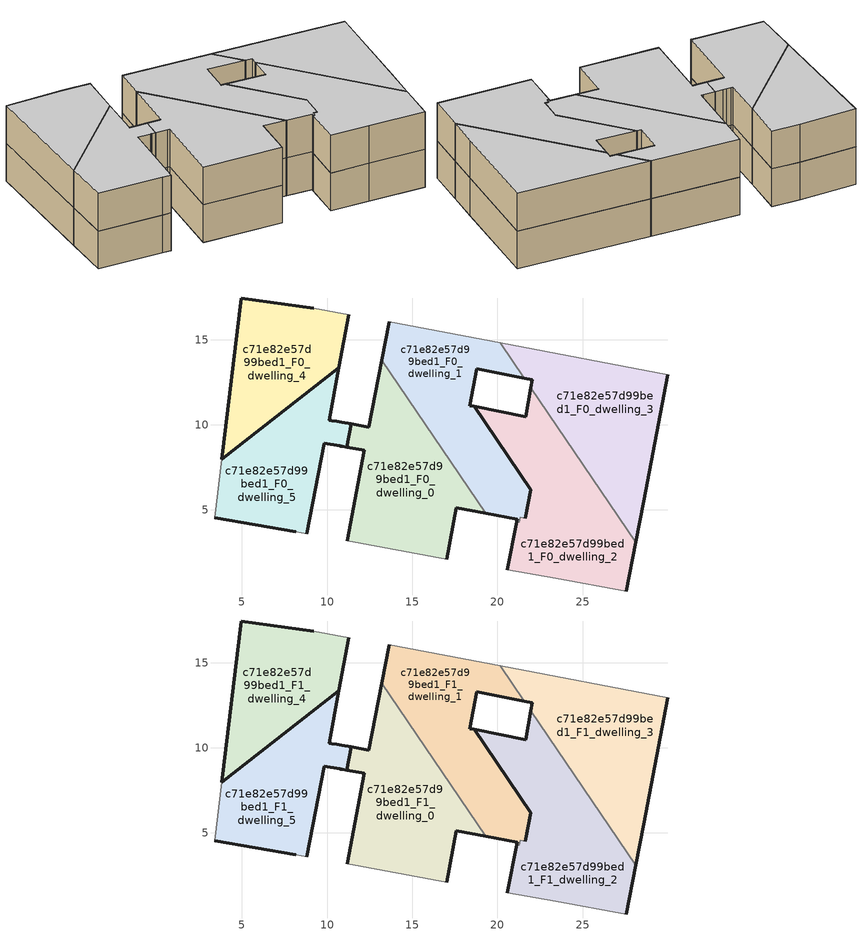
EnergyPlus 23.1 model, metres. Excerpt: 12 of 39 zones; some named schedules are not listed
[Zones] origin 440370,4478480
c71e82e57d99bed1_F0_dwelling_0
 floor ground (EU_floor_Construction): 17.02,2.12 17.58,5.14 19.31,4.81 13.21,13.79 12.45,9.87 12.31,9.89 11.42,10.05 11.16,8.68 12.04,8.53 12.2,8.5 11.18,3.18 z0
 wall outside (EU_wall_Construction): 19.31,4.81 17.58,5.14 17.02,2.12 / 11.18,3.18 12.2,8.5 12.04,8.53 11.16,8.68 11.42,10.05 12.31,9.89 12.45,9.87 13.21,13.79 z0:3
 wall adiabatic (EU_wall_Construction): 17.02,2.12 11.18,3.18 z0:3
 wall to c71e82e57d99bed1_F0_dwelling_1 (EU_wall_Construction): 13.21,13.79 19.31,4.81 z0:3
c71e82e57d99bed1_F0_dwelling_1
 floor ground (EU_floor_Construction): 21.63,4.51 21.96,6.19 18.64,11.08 18.36,11.13 18.78,13.29 21.58,12.74 20.17,14.81 13.65,16.04 13.21,13.79 19.31,4.81 21.16,4.45 21.13,4.3 21.28,4.27 21.34,4.57 z0
 wall outside (EU_wall_Construction): 21.13,4.3 21.16,4.45 19.31,4.81 / 13.21,13.79 13.65,16.04 / 21.58,12.74 18.78,13.29 18.36,11.13 18.64,11.08 21.96,6.19 21.63,4.51 z0:3
 wall adiabatic (EU_wall_Construction): 13.65,16.04 20.17,14.81 z0:3
 wall to c71e82e57d99bed1_F0_dwelling_2 (EU_wall_Construction): 21.63,4.51 21.34,4.57 21.28,4.27 21.13,4.3 z0:3
 wall to c71e82e57d99bed1_F0_dwelling_3 (EU_wall_Construction): 20.17,14.81 21.58,12.74 z0:3
c71e82e57d99bed1_F0_dwelling_2
 floor ground (EU_floor_Construction): 27.56,0.25 28.12,3.11 21.97,12.17 21.65,10.48 18.64,11.08 21.96,6.19 21.69,4.8 21.63,4.51 21.34,4.57 21.28,4.27 21.13,4.3 20.58,1.48 23.42,0.99 z0
 wall outside (EU_wall_Construction): 28.12,3.11 27.56,0.25 / 20.58,1.48 21.13,4.3 / 21.63,4.51 21.69,4.8 21.96,6.19 18.64,11.08 21.65,10.48 21.97,12.17 z0:3
 wall adiabatic (EU_wall_Construction): 27.56,0.25 23.42,0.99 20.58,1.48 z0:3
 wall to c71e82e57d99bed1_F0_dwelling_3 (EU_wall_Construction): 21.97,12.17 28.12,3.11 z0:3
c71e82e57d99bed1_F0_dwelling_3
 floor ground (EU_floor_Construction): 28.12,3.11 28.58,5.52 30,12.95 20.17,14.81 21.58,12.74 22.06,12.64 21.97,12.17 z0
 wall outside (EU_wall_Construction): 21.97,12.17 22.06,12.64 21.58,12.74 / 30,12.95 28.58,5.52 28.12,3.11 z0:3
 wall adiabatic (EU_wall_Construction): 20.17,14.81 30,12.95 z0:3
c71e82e57d99bed1_F0_dwelling_4
 floor ground (EU_floor_Construction): 10.69,13.34 11.28,16.46 9.21,16.84 4.97,17.44 3.83,7.98 z0
 wall outside (EU_wall_Construction): 11.28,16.46 10.69,13.34 3.83,7.98 4.97,17.44 9.21,16.84 z0:3
 wall adiabatic (EU_wall_Construction): 9.21,16.84 11.28,16.46 z0:3
c71e82e57d99bed1_F0_dwelling_5
 floor ground (EU_floor_Construction): 8.81,3.6 9.85,8.91 10.75,8.76 10.8,8.75 10.84,8.74 10.87,8.74 10.89,8.73 11.16,8.68 11.42,10.05 10.85,10.15 10.56,10.2 10.26,10.25 10.12,10.28 10.69,13.34 3.83,7.98 3.41,4.54 8.16,3.72 z0
 wall outside (EU_wall_Construction): 8.16,3.72 3.41,4.54 / 3.83,7.98 10.69,13.34 10.12,10.28 10.26,10.25 10.56,10.2 10.85,10.15 11.42,10.05 11.16,8.68 10.89,8.73 10.87,8.74 10.84,8.74 10.8,8.75 10.75,8.76 9.85,8.91 8.81,3.6 z0:3
 wall adiabatic (EU_wall_Construction): 3.41,4.54 3.83,7.98 / 8.81,3.6 8.16,3.72 z0:3
c71e82e57d99bed1_F1_dwelling_0
 floor to c71e82e57d99bed1_F0_dwelling_0 (EU_floor_Construction): 17.02,2.12 17.58,5.14 19.31,4.81 13.21,13.79 12.45,9.87 12.31,9.89 11.42,10.05 11.16,8.68 12.04,8.53 12.2,8.5 11.18,3.18 z3
 wall outside (EU_wall_Construction): 19.31,4.81 17.58,5.14 17.02,2.12 / 11.18,3.18 12.2,8.5 12.04,8.53 11.16,8.68 11.42,10.05 12.31,9.89 12.45,9.87 13.21,13.79 z3:6
 wall adiabatic (EU_wall_Construction): 17.02,2.12 11.18,3.18 z3:6
 wall to c71e82e57d99bed1_F1_dwelling_1 (EU_wall_Construction): 13.21,13.79 19.31,4.81 z3:6
 ceiling to c71e82e57d99bed1_F2_dwelling_0 (EU_floor_Construction): 13.21,13.79 19.31,4.81 17.58,5.14 17.02,2.12 11.18,3.18 12.2,8.5 12.04,8.53 11.16,8.68 11.42,10.05 12.31,9.89 12.45,9.87 z6
c71e82e57d99bed1_F1_dwelling_1
 floor to c71e82e57d99bed1_F0_dwelling_1 (EU_floor_Construction): 21.63,4.51 21.96,6.19 18.64,11.08 18.36,11.13 18.78,13.29 21.58,12.74 20.17,14.81 13.65,16.04 13.21,13.79 19.31,4.81 21.16,4.45 21.13,4.3 21.28,4.27 21.34,4.57 z3
 wall outside (EU_wall_Construction): 21.13,4.3 21.16,4.45 19.31,4.81 / 13.21,13.79 13.65,16.04 / 21.58,12.74 18.78,13.29 18.36,11.13 18.64,11.08 21.96,6.19 21.63,4.51 z3:6
 wall adiabatic (EU_wall_Construction): 13.65,16.04 20.17,14.81 z3:6
 wall to c71e82e57d99bed1_F1_dwelling_2 (EU_wall_Construction): 21.63,4.51 21.34,4.57 21.28,4.27 21.13,4.3 z3:6
 wall to c71e82e57d99bed1_F1_dwelling_3 (EU_wall_Construction): 20.17,14.81 21.58,12.74 z3:6
 ceiling to c71e82e57d99bed1_F2_dwelling_1 (EU_floor_Construction): 20.17,14.81 21.58,12.74 18.78,13.29 18.36,11.13 18.64,11.08 21.96,6.19 21.63,4.51 21.34,4.57 21.28,4.27 21.13,4.3 21.16,4.45 19.31,4.81 13.21,13.79 13.65,16.04 z6
c71e82e57d99bed1_F1_dwelling_2
 floor to c71e82e57d99bed1_F0_dwelling_2 (EU_floor_Construction): 27.56,0.25 28.12,3.11 21.97,12.17 21.65,10.48 18.64,11.08 21.96,6.19 21.69,4.8 21.63,4.51 21.34,4.57 21.28,4.27 21.13,4.3 20.58,1.48 23.42,0.99 z3
 wall outside (EU_wall_Construction): 28.12,3.11 27.56,0.25 / 20.58,1.48 21.13,4.3 / 21.63,4.51 21.69,4.8 21.96,6.19 18.64,11.08 21.65,10.48 21.97,12.17 z3:6
 wall adiabatic (EU_wall_Construction): 27.56,0.25 23.42,0.99 20.58,1.48 z3:6
 wall to c71e82e57d99bed1_F1_dwelling_3 (EU_wall_Construction): 21.97,12.17 28.12,3.11 z3:6
 ceiling to c71e82e57d99bed1_F2_dwelling_2 (EU_floor_Construction): 21.97,12.17 28.12,3.11 27.56,0.25 23.42,0.99 20.58,1.48 21.13,4.3 21.28,4.27 21.34,4.57 21.63,4.51 21.69,4.8 21.96,6.19 18.64,11.08 21.65,10.48 z6
c71e82e57d99bed1_F1_dwelling_3
 floor to c71e82e57d99bed1_F0_dwelling_3 (EU_floor_Construction): 28.12,3.11 28.58,5.52 30,12.95 20.17,14.81 21.58,12.74 22.06,12.64 21.97,12.17 z3
 wall outside (EU_wall_Construction): 21.97,12.17 22.06,12.64 21.58,12.74 / 30,12.95 28.58,5.52 28.12,3.11 z3:6
 wall adiabatic (EU_wall_Construction): 20.17,14.81 30,12.95 z3:6
 ceiling to c71e82e57d99bed1_F2_dwelling_3 (EU_floor_Construction): 30,12.95 28.58,5.52 28.12,3.11 21.97,12.17 22.06,12.64 21.58,12.74 20.17,14.81 z6
c71e82e57d99bed1_F1_dwelling_4
 floor to c71e82e57d99bed1_F0_dwelling_4 (EU_floor_Construction): 10.69,13.34 11.28,16.46 9.21,16.84 4.97,17.44 3.83,7.98 z3
 wall outside (EU_wall_Construction): 11.28,16.46 10.69,13.34 3.83,7.98 4.97,17.44 9.21,16.84 z3:6
 wall adiabatic (EU_wall_Construction): 9.21,16.84 11.28,16.46 z3:6
 ceiling to c71e82e57d99bed1_F2_dwelling_4 (EU_floor_Construction): 11.28,16.46 10.69,13.34 3.83,7.98 4.97,17.44 9.21,16.84 z6
c71e82e57d99bed1_F1_dwelling_5
 floor to c71e82e57d99bed1_F0_dwelling_5 (EU_floor_Construction): 8.81,3.6 9.85,8.91 10.75,8.76 10.8,8.75 10.84,8.74 10.87,8.74 10.89,8.73 11.16,8.68 11.42,10.05 10.85,10.15 10.56,10.2 10.26,10.25 10.12,10.28 10.69,13.34 3.83,7.98 3.41,4.54 8.16,3.72 z3
 wall outside (EU_wall_Construction): 8.16,3.72 3.41,4.54 / 3.83,7.98 10.69,13.34 10.12,10.28 10.26,10.25 10.56,10.2 10.85,10.15 11.42,10.05 11.16,8.68 10.89,8.73 10.87,8.74 10.84,8.74 10.8,8.75 10.75,8.76 9.85,8.91 8.81,3.6 z3:6
 wall adiabatic (EU_wall_Construction): 3.41,4.54 3.83,7.98 / 8.81,3.6 8.16,3.72 z3:6
 ceiling to c71e82e57d99bed1_F2_dwelling_5 (EU_floor_Construction): 10.69,13.34 10.12,10.28 10.26,10.25 10.56,10.2 10.85,10.15 11.42,10.05 11.16,8.68 10.89,8.73 10.87,8.74 10.84,8.74 10.8,8.75 10.75,8.76 9.85,8.91 8.81,3.6 8.16,3.72 3.41,4.54 3.83,7.98 z6
[Building]
EU S2 Campaign: North Axis=0; Terrain=City; Solar Distribution=FullExterior
[Site:Location]
Madrid: Latitude=40.5; Longitude=-3.5; Time Zone=1; Elevation=609
[SizingPeriod:WeatherFileDays]
AnnualSizingPeriod: Begin Month=1; Begin Day of Month=1; End Month=12; End Day of Month=31; Day of Week for Start Day=Monday; Use Weather File Daylight Saving Period=No; Use Weather File Rain and Snow Indicators=No
[MATERIAL]
EU_InternalMass_Material: Roughness=MediumRough; Thickness=0.1; Conductivity=1; Density=1800; Specific Heat=900; Thermal Absorptance=0.9; Solar Absorptance=0.7; Visible Absorptance=0.7
[MATERIAL:NOMASS] Roughness=MediumRough; Thermal Absorptance=0.9; Solar Absorptance=0.7; Visible Absorptance=0.7
Name | Thermal Resistance
EU_wall_NoMass | 0.419739
EU_floor_NoMass | 0.608284
[CONSTRUCTION]
EU_wall_Construction: EU_wall_NoMass
EU_floor_Construction: EU_floor_NoMass
EU_InternalMass_Construction: EU_InternalMass_Material
[ZONE] Type=1; Multiplier=1; Ceiling Height=autocalculate; Floor Area=autocalculate; Part of Total Floor Area=Yes
Name | Volume
c71e82e57d99bed1_F0_dwelling_0 | 147.884
c71e82e57d99bed1_F1_dwelling_0 | 147.885
c71e82e57d99bed1_F0_dwelling_1; c71e82e57d99bed1_F1_dwelling_1 | 142.915
c71e82e57d99bed1_F0_dwelling_2; c71e82e57d99bed1_F1_dwelling_2 | 158.773
c71e82e57d99bed1_F0_dwelling_3; c71e82e57d99bed1_F1_dwelling_3 | 149.848
c71e82e57d99bed1_F0_dwelling_4 | 119.161
c71e82e57d99bed1_F1_dwelling_4 | 119.16
c71e82e57d99bed1_F0_dwelling_5 | 119.167
c71e82e57d99bed1_F1_dwelling_5 | 119.169
[INTERNALMASS] Construction=EU_InternalMass_Construction
Name | Zone or ZoneList | Surface Area
c71e82e57d99bed1_F0_dwelling_0_EU_InternalMass | c71e82e57d99bed1_F0_dwelling_0 | 49.2946
c71e82e57d99bed1_F0_dwelling_1_EU_InternalMass | c71e82e57d99bed1_F0_dwelling_1 | 47.6406
c71e82e57d99bed1_F0_dwelling_2_EU_InternalMass | c71e82e57d99bed1_F0_dwelling_2 | 52.9244
c71e82e57d99bed1_F0_dwelling_3_EU_InternalMass | c71e82e57d99bed1_F0_dwelling_3 | 49.9494
c71e82e57d99bed1_F0_dwelling_4_EU_InternalMass | c71e82e57d99bed1_F0_dwelling_4 | 39.7201
c71e82e57d99bed1_F0_dwelling_5_EU_InternalMass | c71e82e57d99bed1_F0_dwelling_5 | 39.7226
c71e82e57d99bed1_F1_dwelling_0_EU_InternalMass | c71e82e57d99bed1_F1_dwelling_0 | 49.2946
c71e82e57d99bed1_F1_dwelling_1_EU_InternalMass | c71e82e57d99bed1_F1_dwelling_1 | 47.6406
c71e82e57d99bed1_F1_dwelling_2_EU_InternalMass | c71e82e57d99bed1_F1_dwelling_2 | 52.9244
c71e82e57d99bed1_F1_dwelling_3_EU_InternalMass | c71e82e57d99bed1_F1_dwelling_3 | 49.9494
c71e82e57d99bed1_F1_dwelling_4_EU_InternalMass | c71e82e57d99bed1_F1_dwelling_4 | 39.7201
c71e82e57d99bed1_F1_dwelling_5_EU_InternalMass | c71e82e57d99bed1_F1_dwelling_5 | 39.7226
[OTHEREQUIPMENT] Fuel Type=Electricity; Design Level Calculation Method=Watts/Area; Power per Zone Floor Area=1; Fraction Latent=0; Fraction Radiant=0; Fraction Lost=0; Carbon Dioxide Generation Rate=0; EndUse Subcategory=EU_Step8_InternalGains
Name | Zone or ZoneList or Space or SpaceList | Schedule
EU_Step8_InternalGain_c71e82e57d99bed1_F0_dwelling_0_f000 | c71e82e57d99bed1_F0_dwelling_0 | EU_Step8_GainSchedule_c71e82e57d99bed1_F0_dwelling_0_f000
EU_Step8_InternalGain_c71e82e57d99bed1_F0_dwelling_1_f000 | c71e82e57d99bed1_F0_dwelling_1 | EU_Step8_GainSchedule_c71e82e57d99bed1_F0_dwelling_1_f000
EU_Step8_InternalGain_c71e82e57d99bed1_F0_dwelling_2_f000 | c71e82e57d99bed1_F0_dwelling_2 | EU_Step8_GainSchedule_c71e82e57d99bed1_F0_dwelling_2_f000
EU_Step8_InternalGain_c71e82e57d99bed1_F0_dwelling_3_f000 | c71e82e57d99bed1_F0_dwelling_3 | EU_Step8_GainSchedule_c71e82e57d99bed1_F0_dwelling_3_f000
EU_Step8_InternalGain_c71e82e57d99bed1_F0_dwelling_4_f000 | c71e82e57d99bed1_F0_dwelling_4 | EU_Step8_GainSchedule_c71e82e57d99bed1_F0_dwelling_4_f000
EU_Step8_InternalGain_c71e82e57d99bed1_F0_dwelling_5_f000 | c71e82e57d99bed1_F0_dwelling_5 | EU_Step8_GainSchedule_c71e82e57d99bed1_F0_dwelling_5_f000
EU_Step8_InternalGain_c71e82e57d99bed1_F1_dwelling_0_f000 | c71e82e57d99bed1_F1_dwelling_0 | EU_Step8_GainSchedule_c71e82e57d99bed1_F1_dwelling_0_f000
EU_Step8_InternalGain_c71e82e57d99bed1_F1_dwelling_1_f000 | c71e82e57d99bed1_F1_dwelling_1 | EU_Step8_GainSchedule_c71e82e57d99bed1_F1_dwelling_1_f000
EU_Step8_InternalGain_c71e82e57d99bed1_F1_dwelling_2_f000 | c71e82e57d99bed1_F1_dwelling_2 | EU_Step8_GainSchedule_c71e82e57d99bed1_F1_dwelling_2_f000
EU_Step8_InternalGain_c71e82e57d99bed1_F1_dwelling_3_f000 | c71e82e57d99bed1_F1_dwelling_3 | EU_Step8_GainSchedule_c71e82e57d99bed1_F1_dwelling_3_f000
EU_Step8_InternalGain_c71e82e57d99bed1_F1_dwelling_4_f000 | c71e82e57d99bed1_F1_dwelling_4 | EU_Step8_GainSchedule_c71e82e57d99bed1_F1_dwelling_4_f000
EU_Step8_InternalGain_c71e82e57d99bed1_F1_dwelling_5_f000 | c71e82e57d99bed1_F1_dwelling_5 | EU_Step8_GainSchedule_c71e82e57d99bed1_F1_dwelling_5_f000
[ZONEVENTILATION:DESIGNFLOWRATE] Schedule=EU_AlwaysOn; Design Flow Rate Calculation Method=AirChanges/Hour; Air Changes per Hour=0.703302; Ventilation Type=Natural; Fan Pressure Rise=0; Fan Total Efficiency=1; Constant Term Coefficient=1; Temperature Term Coefficient=0; Velocity Term Coefficient=0; Velocity Squared Term Coefficient=0; Minimum Indoor Temperature=-100; Maximum Indoor Temperature=100; Delta Temperature=-100; Minimum Outdoor Temperature=-100; Maximum Outdoor Temperature=100; Maximum Wind Speed=40
Name | Zone or ZoneList or Space or SpaceList
EU_ConstantAir_c71e82e57d99bed1_F0_dwelling_0 | c71e82e57d99bed1_F0_dwelling_0
EU_ConstantAir_c71e82e57d99bed1_F0_dwelling_1 | c71e82e57d99bed1_F0_dwelling_1
EU_ConstantAir_c71e82e57d99bed1_F0_dwelling_2 | c71e82e57d99bed1_F0_dwelling_2
EU_ConstantAir_c71e82e57d99bed1_F0_dwelling_3 | c71e82e57d99bed1_F0_dwelling_3
EU_ConstantAir_c71e82e57d99bed1_F0_dwelling_4 | c71e82e57d99bed1_F0_dwelling_4
EU_ConstantAir_c71e82e57d99bed1_F0_dwelling_5 | c71e82e57d99bed1_F0_dwelling_5
EU_ConstantAir_c71e82e57d99bed1_F1_dwelling_0 | c71e82e57d99bed1_F1_dwelling_0
EU_ConstantAir_c71e82e57d99bed1_F1_dwelling_1 | c71e82e57d99bed1_F1_dwelling_1
EU_ConstantAir_c71e82e57d99bed1_F1_dwelling_2 | c71e82e57d99bed1_F1_dwelling_2
EU_ConstantAir_c71e82e57d99bed1_F1_dwelling_3 | c71e82e57d99bed1_F1_dwelling_3
EU_ConstantAir_c71e82e57d99bed1_F1_dwelling_4 | c71e82e57d99bed1_F1_dwelling_4
EU_ConstantAir_c71e82e57d99bed1_F1_dwelling_5 | c71e82e57d99bed1_F1_dwelling_5
[HVACTEMPLATE:THERMOSTAT] Constant Heating Setpoint=20; Constant Cooling Setpoint=50
EU_HeatOnly_c71e82e57d99bed1_F0_dwelling_0; EU_HeatOnly_c71e82e57d99bed1_F0_dwelling_1; EU_HeatOnly_c71e82e57d99bed1_F0_dwelling_2; EU_HeatOnly_c71e82e57d99bed1_F0_dwelling_3; EU_HeatOnly_c71e82e57d99bed1_F0_dwelling_4; EU_HeatOnly_c71e82e57d99bed1_F0_dwelling_5; EU_HeatOnly_c71e82e57d99bed1_F1_dwelling_0; EU_HeatOnly_c71e82e57d99bed1_F1_dwelling_1; EU_HeatOnly_c71e82e57d99bed1_F1_dwelling_2; EU_HeatOnly_c71e82e57d99bed1_F1_dwelling_3; EU_HeatOnly_c71e82e57d99bed1_F1_dwelling_4; EU_HeatOnly_c71e82e57d99bed1_F1_dwelling_5; EU_HeatOnly_c71e82e57d99bed1_F2_dwelling_0; EU_HeatOnly_c71e82e57d99bed1_F2_dwelling_1; EU_HeatOnly_c71e82e57d99bed1_F2_dwelling_2; EU_HeatOnly_c71e82e57d99bed1_F2_dwelling_3; EU_HeatOnly_c71e82e57d99bed1_F2_dwelling_4; EU_HeatOnly_c71e82e57d99bed1_F2_dwelling_5; EU_HeatOnly_c71e82e57d99bed1_F3_dwelling_0; EU_HeatOnly_c71e82e57d99bed1_F3_dwelling_1; EU_HeatOnly_c71e82e57d99bed1_F3_dwelling_2; EU_HeatOnly_c71e82e57d99bed1_F3_dwelling_3; EU_HeatOnly_c71e82e57d99bed1_F3_dwelling_4; EU_HeatOnly_c71e82e57d99bed1_F3_dwelling_5; EU_HeatOnly_c71e82e57d99bed1_F4_dwelling_0; EU_HeatOnly_c71e82e57d99bed1_F4_dwelling_1; EU_HeatOnly_c71e82e57d99bed1_F4_dwelling_2; EU_HeatOnly_c71e82e57d99bed1_F4_dwelling_3; EU_HeatOnly_c71e82e57d99bed1_F4_dwelling_4; EU_HeatOnly_c71e82e57d99bed1_F5_dwelling_0; EU_HeatOnly_c71e82e57d99bed1_F5_dwelling_1; EU_HeatOnly_c71e82e57d99bed1_F5_dwelling_2; EU_HeatOnly_c71e82e57d99bed1_F5_dwelling_3; EU_HeatOnly_c71e82e57d99bed1_F5_dwelling_4; EU_HeatOnly_c71e82e57d99bed1_F6_dwelling_0; EU_HeatOnly_c71e82e57d99bed1_F6_dwelling_1; EU_HeatOnly_c71e82e57d99bed1_F6_dwelling_2; EU_HeatOnly_c71e82e57d99bed1_F6_dwelling_3; EU_HeatOnly_c71e82e57d99bed1_F6_dwelling_4
[HVACTEMPLATE:ZONE:IDEALLOADSAIRSYSTEM] System Availability Schedule=EU_AlwaysOn; Maximum Heating Supply Air Temperature=50; Minimum Cooling Supply Air Temperature=13; Maximum Heating Supply Air Humidity Ratio=0.0156; Minimum Cooling Supply Air Humidity Ratio=0.0077; Heating Limit=NoLimit; Cooling Limit=NoLimit; Heating Availability Schedule=EU_AlwaysOn; Cooling Availability Schedule=EU_CoolingOff; Dehumidification Control Type=ConstantSensibleHeatRatio; Cooling Sensible Heat Ratio=0.7; Dehumidification Setpoint=60; Humidification Control Type=None; Humidification Setpoint=30; Outdoor Air Method=None; Outdoor Air Flow Rate per Person=0.00944; Outdoor Air Flow Rate per Zone Floor Area=0; Outdoor Air Flow Rate per Zone=0; Demand Controlled Ventilation Type=None; Outdoor Air Economizer Type=NoEconomizer; Heat Recovery Type=None; Sensible Heat Recovery Effectiveness=0.7; Latent Heat Recovery Effectiveness=0.65
Name | Template Thermostat
c71e82e57d99bed1_F0_dwelling_0 | EU_HeatOnly_c71e82e57d99bed1_F0_dwelling_0
c71e82e57d99bed1_F0_dwelling_1 | EU_HeatOnly_c71e82e57d99bed1_F0_dwelling_1
c71e82e57d99bed1_F0_dwelling_2 | EU_HeatOnly_c71e82e57d99bed1_F0_dwelling_2
c71e82e57d99bed1_F0_dwelling_3 | EU_HeatOnly_c71e82e57d99bed1_F0_dwelling_3
c71e82e57d99bed1_F0_dwelling_4 | EU_HeatOnly_c71e82e57d99bed1_F0_dwelling_4
c71e82e57d99bed1_F0_dwelling_5 | EU_HeatOnly_c71e82e57d99bed1_F0_dwelling_5
c71e82e57d99bed1_F1_dwelling_0 | EU_HeatOnly_c71e82e57d99bed1_F1_dwelling_0
c71e82e57d99bed1_F1_dwelling_1 | EU_HeatOnly_c71e82e57d99bed1_F1_dwelling_1
c71e82e57d99bed1_F1_dwelling_2 | EU_HeatOnly_c71e82e57d99bed1_F1_dwelling_2
c71e82e57d99bed1_F1_dwelling_3 | EU_HeatOnly_c71e82e57d99bed1_F1_dwelling_3
c71e82e57d99bed1_F1_dwelling_4 | EU_HeatOnly_c71e82e57d99bed1_F1_dwelling_4
c71e82e57d99bed1_F1_dwelling_5 | EU_HeatOnly_c71e82e57d99bed1_F1_dwelling_5
[SIZING:ZONE] Zone Cooling Design Supply Air Temperature Input Method=SupplyAirTemperature; Zone Cooling Design Supply Air Temperature=13; Zone Heating Design Supply Air Temperature Input Method=SupplyAirTemperature; Zone Heating Design Supply Air Temperature=50; Zone Cooling Design Supply Air Humidity Ratio=0.008; Zone Heating Design Supply Air Humidity Ratio=0.008; Cooling Design Air Flow Method=DesignDay; Cooling Design Air Flow Rate=0; Cooling Minimum Air Flow per Zone Floor Area=0.000762; Cooling Minimum Air Flow=0; Cooling Minimum Air Flow Fraction=0.2; Heating Design Air Flow Method=DesignDay; Heating Design Air Flow Rate=0; Heating Maximum Air Flow per Zone Floor Area=0.002032; Heating Maximum Air Flow=0.141576; Heating Maximum Air Flow Fraction=0.3; Account for Dedicated Outdoor Air System=No; Dedicated Outdoor Air System Control Strategy=NeutralSupplyAir; Dedicated Outdoor Air Low Setpoint Temperature for Design=autosize; Dedicated Outdoor Air High Setpoint Temperature for Design=autosize; Zone Load Sizing Method=Sensible Load Only No Latent Load; Zone Latent Cooling Design Supply Air Humidity Ratio Input Method=HumidityRatioDifference; Zone Cooling Design Supply Air Humidity Ratio Difference=0.005; Zone Latent Heating Design Supply Air Humidity Ratio Input Method=HumidityRatioDifference; Zone Humidification Design Supply Air Humidity Ratio Difference=0.005
c71e82e57d99bed1_F0_dwelling_0; c71e82e57d99bed1_F0_dwelling_1; c71e82e57d99bed1_F0_dwelling_2; c71e82e57d99bed1_F0_dwelling_3; c71e82e57d99bed1_F0_dwelling_4; c71e82e57d99bed1_F0_dwelling_5; c71e82e57d99bed1_F1_dwelling_0
